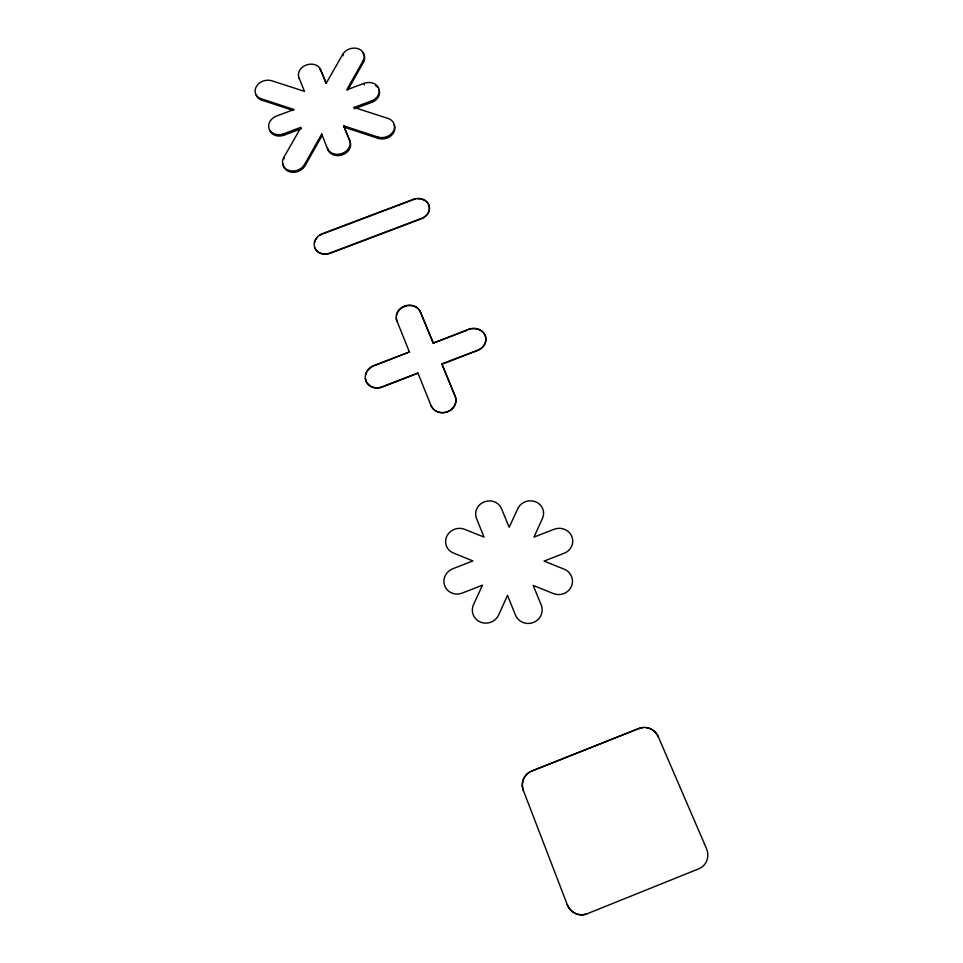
<?xml version="1.0" encoding="UTF-8"?>
<svg xmlns="http://www.w3.org/2000/svg" width="963" height="963" viewBox="0 0 963 963"><rect width="100%" height="100%" fill="white"/><g stroke="black" fill="none" stroke-linecap="round" stroke-linejoin="round"><path stroke-width="1.44" d="M531.504 771.158L639.035 728.437A14.83 14.385 41.3 0 1 658.235 736.587L706.505 848.656A15.793 14.927 56.5 0 1 698.849 868.782L586.985 913.815A15.817 15.047 75 0 1 567.255 904.642L523.294 790.274A14.806 14.553 82 0 1 531.504 771.158L639.035 728.437M658.235 736.587L658.223 736.743A14.83 14.373 41.3 0 0 646.486 727.727M347.824 89.992L363.52 62.174L363.135 60.729A11.52 9.257 -15.5 0 0 357.971 48.68A11.52 9.257 -15.5 0 0 342.744 54.325L326.204 83.263L320.547 69.577A11.544 9.281 -17.2 0 0 306.246 65.027A11.544 9.281 -17.2 0 0 298.939 77.63L304.477 91.365L271.722 80.76A11.568 9.293 -18.9 0 0 256.423 86.477A11.568 9.293 -18.9 0 0 261.166 98.732L294.016 109.517L276.67 115.993A11.725 9.546 -19 0 0 269.159 128.994A11.725 9.546 -19 0 0 283.603 133.785L301.046 127.26L283.808 157.426A11.881 9.811 -19.1 0 0 288.816 170.379A11.881 9.811 -19.1 0 0 304.561 164.456L321.702 134.11L327.926 149.795A11.833 9.774 -17.1 0 0 342.708 154.73A11.833 9.774 -17.1 0 0 350.063 141.489L343.767 125.84L377.737 136.999A11.833 9.762 -15.1 0 0 393.398 131.137A11.833 9.762 -15.1 0 0 387.945 118.401L354.071 107.435L354.468 108.819M363.135 60.729L346.692 89.848L363.966 83.396A11.676 9.498 -15.3 0 1 378.615 88.09A11.676 9.498 -15.3 0 1 371.441 100.934L354.071 107.435M283.014 163.927A11.857 9.799 -19.1 0 0 292.186 172.293A11.857 9.799 -19.1 0 0 305.042 165.792L322.148 135.47L321.702 134.11M467.416 330.092L433.242 343.153L468.716 329.274A12.748 11.339 -12.6 0 1 485.051 335.196A12.748 11.339 -12.6 0 1 477.648 350.207L441.848 363.918L455.186 396.335A12.952 11.712 -15.8 0 1 447.554 411.875A12.952 11.712 -15.8 0 1 431.039 405.628L417.942 373.078L382.022 386.849A12.796 11.4 -19.8 0 1 365.928 380.794A12.796 11.4 -19.8 0 1 373.752 365.603L409.431 351.952L375.221 365.35M365.374 378.122A12.784 11.4 -19.8 0 0 382.118 387.126L417.942 373.078M455.186 396.335L441.921 364.195L477.708 350.484A12.748 11.327 -12.6 0 0 485.581 336.881A12.748 11.327 -12.6 0 0 471.99 328.756M322.436 233.66L413.271 199.353A12.17 10.34 -14.4 0 1 428.704 204.601A12.17 10.34 -14.4 0 1 421.421 218.432L329.972 253.04A12.218 10.388 -19.3 0 1 314.769 247.672A12.218 10.388 -19.3 0 1 322.436 233.66L322.545 233.973A12.218 10.388 -19.3 0 0 319.728 235.417M323.917 233.455L411.995 200.196M314.877 247.948A12.218 10.388 -19.3 0 0 330.08 253.341L421.493 218.757A12.17 10.34 -14.4 0 0 429.474 207.984A12.17 10.34 -14.4 0 0 420.578 198.944M269.676 130.318A11.7 9.534 -19 0 0 284.109 135.145L301.527 128.633M355.804 108.325L371.826 102.331A11.664 9.498 -15.3 0 0 378.965 89.475M256.158 95.156A11.556 9.293 -18.9 0 0 261.695 100.116L293.077 110.432M343.767 125.84L344.176 127.212L378.11 138.359A11.821 9.75 -15.1 0 0 391.002 135.807A11.821 9.75 -15.1 0 0 394.252 124.913M396.299 318.308A12.579 11.05 -16.4 0 0 396.973 321.112L396.876 320.823A12.579 11.05 -16.4 0 1 404.472 306.126A12.579 11.05 -16.4 0 1 420.374 311.868L433.169 342.876M320.547 69.577L326.072 83.312M344.176 127.212L350.063 141.489M420.374 311.868L433.242 343.153M567.219 904.57L567.255 904.642A15.829 15.059 75 0 0 586.973 913.755L586.985 913.815M396.876 320.823L409.516 352.229M523.294 790.274L523.342 790.394A14.806 14.553 82 0 1 529.831 772.097M283.808 157.426L284.314 158.763M261.166 98.732L261.695 100.116M283.603 133.785L284.109 135.145M373.752 365.603L373.849 365.868A12.784 11.4 -19.8 0 0 365.579 375.113M304.561 164.456L305.042 165.792M298.939 77.63L299.409 79.038M327.926 149.795L327.48 148.446A11.857 9.786 -17.1 0 0 342.274 153.382A11.857 9.786 -17.1 0 0 349.653 140.129M431.039 405.628L430.955 405.363A12.952 11.712 -15.8 0 0 447.47 411.61A12.952 11.712 -15.8 0 0 455.114 396.07M342.744 54.325L343.153 55.77M363.966 83.396L364.351 84.816M377.737 136.999L378.11 138.359M371.441 100.934L371.826 102.331M413.271 199.353L413.356 199.678A12.17 10.34 -14.4 0 1 415.39 199.088M468.716 329.274L468.776 329.563A12.748 11.327 -12.6 0 1 470.907 328.937M396.479 315.395A12.579 11.05 -16.4 0 1 407.734 305.62A12.579 11.05 -16.4 0 1 420.458 312.156M417.473 198.787A12.17 10.34 -14.4 0 1 419.555 198.811M314.54 242.532A12.218 10.388 -19.3 0 1 317.357 237.416M362.762 52.893A11.508 9.245 -15.5 0 1 363.52 62.174M375.63 85.659A11.664 9.498 -15.3 0 1 377.616 87.356M319.716 68.927A11.532 9.269 -17.2 0 1 320.992 71.009M639.023 728.582A14.83 14.373 41.3 0 1 642.682 727.667M507.525 595.411L498.665 614.936A13.819 13.326 -19.5 0 1 480.453 622.098A13.819 13.326 -19.5 0 1 473.555 604.535L482.499 585.155L462.228 593.076A13.675 13.037 -22 0 1 444.75 585.901A13.675 13.037 -22 0 1 452.779 568.772L472.893 560.923L453.404 553.015A13.518 12.748 -19.1 0 1 446.82 536.259A13.518 12.748 -19.1 0 1 464.599 529.313L484.016 537.077L476.48 518.383A13.446 12.615 -14.2 0 1 484.245 501.879A13.446 12.615 -14.2 0 1 501.506 508.657L509.186 527.279L517.793 508.633A13.494 12.688 -8.9 0 1 535.512 501.771A13.494 12.688 -8.9 0 1 542.506 518.323L533.984 537.101L554.002 529.301A13.651 12.94 -4.6 0 1 571.757 536.319A13.651 12.94 -4.6 0 1 564.21 553.219L544.047 561.104L564.065 569.121A13.807 13.241 -3.6 0 1 571.396 586.455A13.807 13.241 -3.6 0 1 553.256 593.533L533.153 585.384L541.218 604.945A13.867 13.41 -9.9 0 1 533.418 622.483A13.867 13.41 -9.9 0 1 515.434 615.056L507.525 595.411"/></g></svg>
